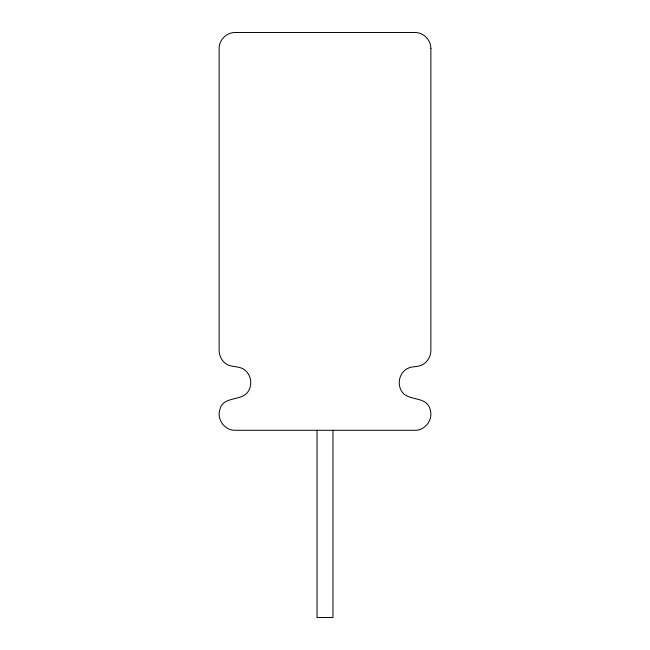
<?xml version="1.0" encoding="UTF-8"?>
<svg xmlns="http://www.w3.org/2000/svg" width="650" height="650" viewBox="0 0 650 650"><rect width="100%" height="100%" fill="white"/><g stroke="black" fill="none" stroke-linecap="round" stroke-linejoin="round"><path stroke-width="0.97" d="M332.954 430.284L332.954 617.5L317.046 617.5L317.046 430.284M430.869 48.409L430.869 350.732C430.771 356.33 427.724 361.627 422.931 364.512C418.039 367.445 411.938 365.836 407.046 368.777C398.239 373.661 396.516 386.807 403.756 393.803C411.816 400.969 427.643 396.63 430.324 410.256C433.111 419.933 425.059 430.471 414.984 430.284L235.016 430.284C224.941 430.471 216.889 419.933 219.676 410.256C222.357 396.63 238.184 400.969 246.244 393.803C253.484 386.807 251.761 373.661 242.954 368.777C236.852 365.511 228.768 367.664 223.787 361.985C220.903 358.922 219.253 354.924 219.131 350.732L219.131 48.409C219.074 39.91 226.501 32.451 235.016 32.5L414.984 32.5C423.499 32.451 430.926 39.91 430.869 48.409"/></g></svg>
